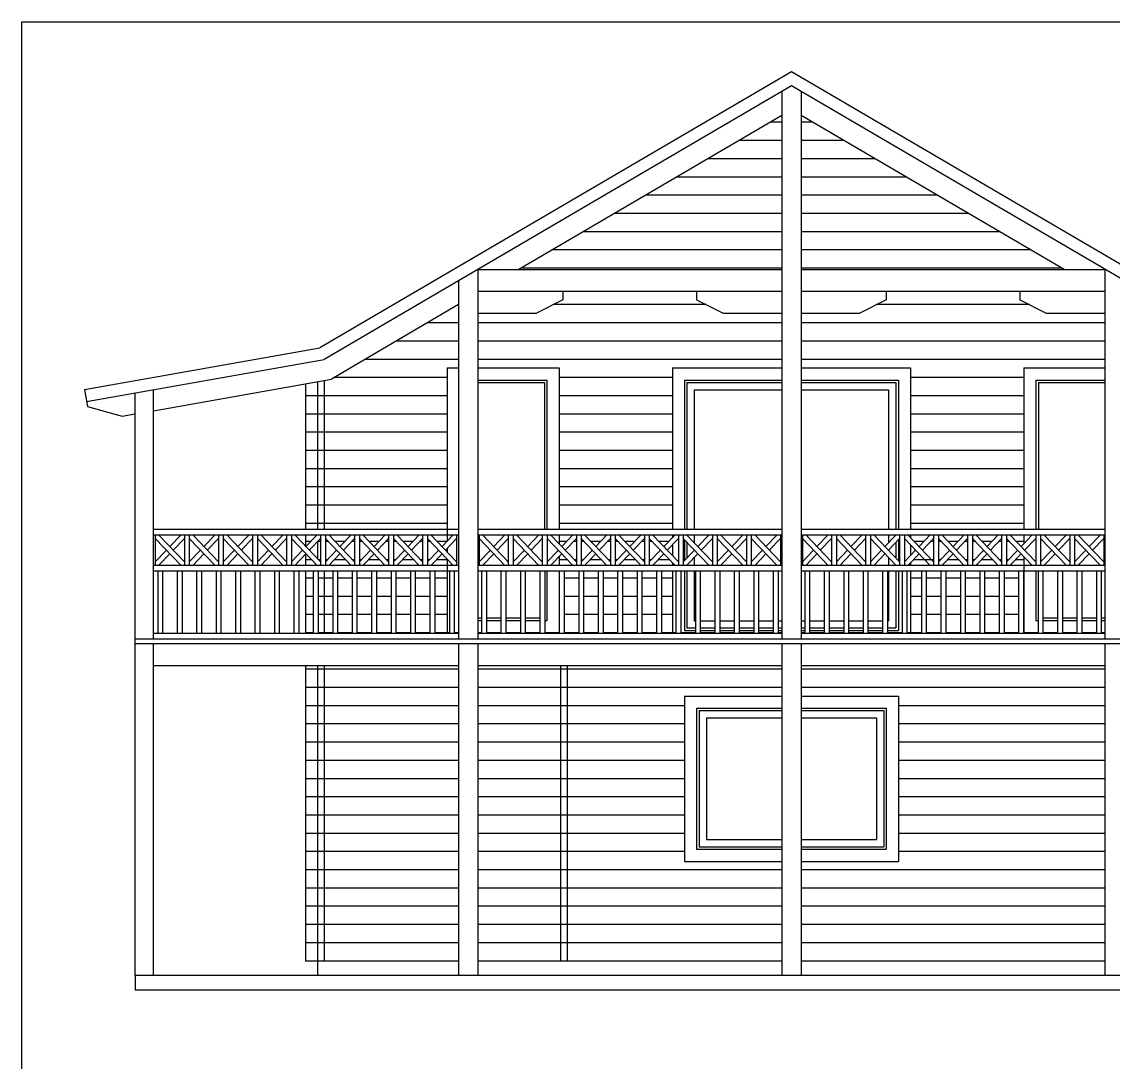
# Model space of a CAD drawing. Header units: inches. Extents: x 86794 to 87086, y 41803 to 41823.
# Drawn here: x 86992.85 to 87001.83, y 41813.58 to 41822.14 of the extents above; entities that cross this region are included whole.
import ezdxf

# ---------------------------------------------------------------- set-up
doc = ezdxf.new("R2010")
doc.units = ezdxf.units.IN
doc.header["$MEASUREMENT"] = 0

msp = doc.modelspace()

# ---------------------------------------------------------------- linework, layer by layer
for p, q in [((86992.845, 41822.1404), (87017.896, 41822.1404)), ((86992.845, 41805.0222), (86992.845, 41822.1404))]:
    msp.add_line(p, q)
at = {"ltscale": 0.006}
for p, q in [((86999.1782, 41821.7295), (86995.2981, 41819.459)), ((87003.0583, 41819.459), (86999.1782, 41821.7295)), ((86999.1782, 41821.6136), (86995.3332, 41819.3636)), ((87003.0232, 41819.3636), (86999.1782, 41821.6136)), ((86999.0982, 41821.5668), (86999.0982, 41817.0636)), ((86999.2582, 41821.5668), (86999.2582, 41817.0636)), ((86999.0982, 41821.3699), (86996.9348, 41820.1039)), ((86999.0982, 41821.3136), (86999.0021, 41821.3136)), ((87001.4216, 41820.1039), (86999.2582, 41821.3699)), ((86999.3542, 41821.3136), (86999.2582, 41821.3136)), ((86999.0982, 41821.1636), (86998.7458, 41821.1636)), ((86999.6106, 41821.1636), (86999.2582, 41821.1636)), ((86999.0982, 41821.0136), (86998.4894, 41821.0136)), ((86999.8669, 41821.0136), (86999.2582, 41821.0136)), ((86999.0982, 41820.8636), (86998.2331, 41820.8636)), ((87000.1232, 41820.8636), (86999.2582, 41820.8636)), ((86999.0982, 41820.7136), (86997.9768, 41820.7136)), ((87000.3796, 41820.7136), (86999.2582, 41820.7136)), ((86999.0982, 41820.5636), (86997.7204, 41820.5636)), ((87000.6359, 41820.5636), (86999.2582, 41820.5636)), ((86999.0982, 41820.4136), (86997.4641, 41820.4136)), ((87000.8922, 41820.4136), (86999.2582, 41820.4136)), ((86999.0982, 41820.2636), (86997.2078, 41820.2636)), ((87001.1486, 41820.2636), (86999.2582, 41820.2636)), ((86996.5982, 41820.1039), (86996.5982, 41817.0636)), ((86996.5982, 41820.1039), (86999.0982, 41820.1039)), ((86999.0982, 41820.1136), (86996.9514, 41820.1136)), ((87001.4049, 41820.1136), (86999.2582, 41820.1136)), ((86999.2582, 41820.1039), (87001.7582, 41820.1039)), ((87001.7582, 41820.1039), (87001.7582, 41817.0636)), ((86996.4382, 41820.0103), (86996.4382, 41817.0636)), ((86996.5982, 41819.9239), (86999.0982, 41819.9239)), ((86997.2982, 41819.9239), (86997.2982, 41819.8539)), ((86998.3982, 41819.9239), (86998.3982, 41819.8539)), ((86999.2582, 41819.9239), (87001.7582, 41819.9239)), ((86999.9582, 41819.9239), (86999.9582, 41819.8539)), ((87001.0582, 41819.9239), (87001.0582, 41819.8539)), ((86996.4388, 41819.8136), (86995.3928, 41819.2016)), ((86997.2982, 41819.8539), (86997.081, 41819.7439)), ((86998.4776, 41819.8136), (86997.2187, 41819.8136)), ((86998.3982, 41819.8539), (86998.6154, 41819.7439)), ((86999.9582, 41819.8539), (86999.741, 41819.7439)), ((87001.1376, 41819.8136), (86999.8787, 41819.8136)), ((87001.0582, 41819.8539), (87001.2754, 41819.7439)), ((86996.5982, 41819.7439), (86997.081, 41819.7439)), ((86998.6154, 41819.7439), (86999.0982, 41819.7439)), ((86999.2582, 41819.7439), (86999.741, 41819.7439)), ((87001.2754, 41819.7439), (87001.7582, 41819.7439)), ((86996.4382, 41819.6636), (86996.1824, 41819.6636)), ((86999.0982, 41819.6636), (86996.5982, 41819.6636)), ((87001.7582, 41819.6636), (86999.2582, 41819.6636)), ((86996.4382, 41819.5136), (86995.9261, 41819.5136)), ((86999.0982, 41819.5136), (86996.5982, 41819.5136)), ((87001.7582, 41819.5136), (86999.2582, 41819.5136)), ((86993.3607, 41819.1142), (86995.2981, 41819.459)), ((86993.3782, 41819.0158), (86995.3332, 41819.3636)), ((86996.4382, 41819.3636), (86995.6698, 41819.3636)), ((86999.0982, 41819.3636), (86996.5982, 41819.3636)), ((87001.7582, 41819.3636), (86999.2582, 41819.3636)), ((86996.3457, 41819.2936), (86996.3457, 41817.8668)), ((86996.3457, 41819.2936), (86996.4382, 41819.2936)), ((86996.5982, 41819.2936), (86997.2657, 41819.2936)), ((86997.2657, 41819.2936), (86997.2657, 41817.9636)), ((86998.1982, 41819.2936), (86998.1982, 41817.9636)), ((86998.1982, 41819.2936), (86999.0982, 41819.2936)), ((86999.2582, 41819.2936), (87000.1582, 41819.2936)), ((87000.1582, 41819.2936), (87000.1582, 41817.9636)), ((87001.0907, 41819.2936), (87001.0907, 41817.9636)), ((87001.0907, 41819.2936), (87001.7582, 41819.2936)), ((86993.9282, 41818.941), (86995.3928, 41819.2016)), ((86995.1782, 41819.1634), (86995.1782, 41817.9636)), ((86995.2782, 41819.1812), (86995.2782, 41817.9636)), ((86995.3332, 41819.191), (86995.3332, 41817.9636)), ((86996.3457, 41819.2136), (86995.4134, 41819.2136)), ((86996.5982, 41819.1936), (86997.1657, 41819.1936)), ((86996.5982, 41819.1736), (86997.1457, 41819.1736)), ((86997.1457, 41819.1736), (86997.1457, 41817.9636)), ((86997.1657, 41819.1936), (86997.1657, 41817.9636)), ((86998.1982, 41819.2136), (86997.2657, 41819.2136)), ((86998.2982, 41819.1936), (86998.2982, 41817.9636)), ((86998.2982, 41819.1936), (86999.0982, 41819.1936)), ((86998.3182, 41819.1736), (86998.3182, 41817.9636)), ((86998.3182, 41819.1736), (86999.0982, 41819.1736)), ((86999.2582, 41819.1936), (87000.0582, 41819.1936)), ((86999.2582, 41819.1736), (87000.0382, 41819.1736)), ((87000.0382, 41819.1736), (87000.0382, 41817.9636)), ((87000.0582, 41819.1936), (87000.0582, 41817.9636)), ((87001.0907, 41819.2136), (87000.1582, 41819.2136)), ((87001.1907, 41819.1936), (87001.1907, 41817.9636)), ((87001.1907, 41819.1936), (87001.7582, 41819.1936)), ((87001.2107, 41819.1736), (87001.2107, 41817.9636)), ((87001.2107, 41819.1736), (87001.7582, 41819.1736)), ((86993.3607, 41819.1142), (86993.3852, 41818.9764)), ((86993.7782, 41814.2936), (86993.7782, 41819.087)), ((86993.9282, 41817.0636), (86993.9282, 41819.1136)), ((86996.3457, 41819.0636), (86995.1782, 41819.0636)), ((86998.1982, 41819.0636), (86997.2657, 41819.0636)), ((86998.3782, 41819.1136), (86998.3782, 41817.9636)), ((86998.3782, 41819.1136), (86999.0982, 41819.1136)), ((86999.2582, 41819.1136), (86999.9782, 41819.1136)), ((86999.9782, 41819.1136), (86999.9782, 41817.9636)), ((87001.0907, 41819.0636), (87000.1582, 41819.0636)), ((86993.3852, 41818.9764), (86993.6708, 41818.8952)), ((86993.6708, 41818.8952), (86993.7782, 41818.9143)), ((86996.3457, 41818.9136), (86995.1782, 41818.9136)), ((86998.1982, 41818.9136), (86997.2657, 41818.9136)), ((87001.0907, 41818.9136), (87000.1582, 41818.9136)), ((86996.3457, 41818.7636), (86995.1782, 41818.7636)), ((86998.1982, 41818.7636), (86997.2657, 41818.7636)), ((87001.0907, 41818.7636), (87000.1582, 41818.7636)), ((86996.3457, 41818.6136), (86995.1782, 41818.6136)), ((86998.1982, 41818.6136), (86997.2657, 41818.6136)), ((87001.0907, 41818.6136), (87000.1582, 41818.6136)), ((86996.3457, 41818.4636), (86995.1782, 41818.4636)), ((86998.1982, 41818.4636), (86997.2657, 41818.4636)), ((87001.0907, 41818.4636), (87000.1582, 41818.4636)), ((86996.3457, 41818.3136), (86995.1782, 41818.3136)), ((86998.1982, 41818.3136), (86997.2657, 41818.3136)), ((87001.0907, 41818.3136), (87000.1582, 41818.3136)), ((86996.3457, 41818.1636), (86995.1782, 41818.1636)), ((86998.1982, 41818.1636), (86997.2657, 41818.1636)), ((87001.0907, 41818.1636), (87000.1582, 41818.1636)), ((86996.3457, 41818.0136), (86995.1782, 41818.0136)), ((86998.1982, 41818.0136), (86997.2657, 41818.0136)), ((87001.0907, 41818.0136), (87000.1582, 41818.0136)), ((86996.4382, 41817.9636), (86993.9282, 41817.9636)), ((86993.9282, 41817.9186), (86996.4382, 41817.9186)), ((86993.9432, 41817.9186), (86993.9432, 41817.6686)), ((86993.9432, 41817.8898), (86994.1555, 41817.6686)), ((86993.9709, 41817.9186), (86994.1832, 41817.6975)), ((86994.1555, 41817.9186), (86994.0632, 41817.8225)), ((86994.1832, 41817.8898), (86994.0909, 41817.7936)), ((86994.1832, 41817.9186), (86994.1832, 41817.6686)), ((86994.2232, 41817.9186), (86994.2232, 41817.6686)), ((86994.2232, 41817.8898), (86994.4355, 41817.6686)), ((86994.2509, 41817.9186), (86994.4632, 41817.6975)), ((86994.4355, 41817.9186), (86994.3432, 41817.8225)), ((86994.4632, 41817.8898), (86994.3709, 41817.7936)), ((86994.4632, 41817.9186), (86994.4632, 41817.6686)), ((86994.5032, 41817.9186), (86994.5032, 41817.6686)), ((86994.5032, 41817.8898), (86994.7155, 41817.6686)), ((86994.5309, 41817.9186), (86994.7432, 41817.6975)), ((86994.7155, 41817.9186), (86994.6232, 41817.8225)), ((86994.7432, 41817.8898), (86994.6509, 41817.7936)), ((86994.7432, 41817.9186), (86994.7432, 41817.6686)), ((86994.7832, 41817.9186), (86994.7832, 41817.6686)), ((86994.7832, 41817.8898), (86994.9955, 41817.6686)), ((86994.8109, 41817.9186), (86995.0232, 41817.6975)), ((86994.9955, 41817.9186), (86994.9032, 41817.8225)), ((86995.0232, 41817.8898), (86994.9309, 41817.7936)), ((86995.0232, 41817.9186), (86995.0232, 41817.6686)), ((86995.0632, 41817.9186), (86995.0632, 41817.6686)), ((86995.0632, 41817.8898), (86995.2755, 41817.6686)), ((86995.0909, 41817.9186), (86995.3032, 41817.6975)), ((86995.1782, 41817.9186), (86995.1782, 41817.8277)), ((86995.2755, 41817.9186), (86995.1832, 41817.8225)), ((86995.3032, 41817.8898), (86995.2109, 41817.7936)), ((86995.3032, 41817.9186), (86995.3032, 41817.6686)), ((86995.3432, 41817.9186), (86995.3432, 41817.6686)), ((86995.3432, 41817.8898), (86995.5555, 41817.6686)), ((86995.3709, 41817.9186), (86995.5832, 41817.6975)), ((86995.5555, 41817.9186), (86995.4632, 41817.8225)), ((86995.5832, 41817.8898), (86995.4909, 41817.7936)), ((86995.5832, 41817.9186), (86995.5832, 41817.6686)), ((86995.6232, 41817.9186), (86995.6232, 41817.6686)), ((86995.6232, 41817.8898), (86995.8355, 41817.6686)), ((86995.6509, 41817.9186), (86995.8632, 41817.6975)), ((86995.8355, 41817.9186), (86995.7432, 41817.8225)), ((86995.8632, 41817.8898), (86995.7709, 41817.7936)), ((86995.8632, 41817.9186), (86995.8632, 41817.6686)), ((86995.9032, 41817.9186), (86995.9032, 41817.6686)), ((86995.9032, 41817.8898), (86996.1155, 41817.6686)), ((86995.9309, 41817.9186), (86996.1432, 41817.6975)), ((86996.1155, 41817.9186), (86996.0232, 41817.8225)), ((86996.1432, 41817.8898), (86996.0509, 41817.7936)), ((86996.1432, 41817.9186), (86996.1432, 41817.6686)), ((86996.1832, 41817.9186), (86996.1832, 41817.6686)), ((86996.1832, 41817.8898), (86996.3955, 41817.6686)), ((86996.2109, 41817.9186), (86996.4232, 41817.6975)), ((86996.3955, 41817.9186), (86996.3032, 41817.8225)), ((86996.4232, 41817.8898), (86996.3309, 41817.7936)), ((86996.4232, 41817.9186), (86996.4232, 41817.6686)), ((86999.0982, 41817.9636), (86996.5982, 41817.9636)), ((86996.5982, 41817.9186), (86999.0982, 41817.9186)), ((86996.6082, 41817.9186), (86996.6082, 41817.6686)), ((86996.6082, 41817.8898), (86996.8205, 41817.6686)), ((86996.6359, 41817.9186), (86996.8482, 41817.6975)), ((86996.8205, 41817.9186), (86996.7282, 41817.8225)), ((86996.8482, 41817.8898), (86996.7559, 41817.7936)), ((86996.8482, 41817.9186), (86996.8482, 41817.6686)), ((86996.8882, 41817.9186), (86996.8882, 41817.6686)), ((86996.8882, 41817.8898), (86997.1005, 41817.6686)), ((86996.9159, 41817.9186), (86997.1282, 41817.6975)), ((86997.1005, 41817.9186), (86997.0082, 41817.8225)), ((86997.1282, 41817.8898), (86997.0359, 41817.7936)), ((86997.1282, 41817.9186), (86997.1282, 41817.6686)), ((86997.1682, 41817.9186), (86997.1682, 41817.6686)), ((86997.1682, 41817.8898), (86997.3805, 41817.6686)), ((86997.1959, 41817.9186), (86997.4082, 41817.6975)), ((86997.2657, 41817.9186), (86997.2657, 41817.846)), ((86997.3805, 41817.9186), (86997.2882, 41817.8225)), ((86997.4082, 41817.8898), (86997.3159, 41817.7936)), ((86997.4082, 41817.9186), (86997.4082, 41817.6686)), ((86997.4482, 41817.9186), (86997.4482, 41817.6686)), ((86997.4482, 41817.8898), (86997.6605, 41817.6686)), ((86997.4759, 41817.9186), (86997.6882, 41817.6975)), ((86997.6605, 41817.9186), (86997.5682, 41817.8225)), ((86997.6882, 41817.8898), (86997.5959, 41817.7936)), ((86997.6882, 41817.9186), (86997.6882, 41817.6686)), ((86997.7282, 41817.9186), (86997.7282, 41817.6686)), ((86997.7282, 41817.8898), (86997.9405, 41817.6686)), ((86997.7559, 41817.9186), (86997.9682, 41817.6975)), ((86997.9405, 41817.9186), (86997.8482, 41817.8225)), ((86997.9682, 41817.8898), (86997.8759, 41817.7936)), ((86997.9682, 41817.9186), (86997.9682, 41817.6686)), ((86998.0082, 41817.9186), (86998.0082, 41817.6686)), ((86998.0082, 41817.8898), (86998.2205, 41817.6686)), ((86998.0359, 41817.9186), (86998.2482, 41817.6975)), ((86998.2205, 41817.9186), (86998.1282, 41817.8225)), ((86998.2482, 41817.8898), (86998.1559, 41817.7936)), ((86998.1982, 41817.9186), (86998.1982, 41817.8954)), ((86998.2482, 41817.9186), (86998.2482, 41817.6686)), ((86998.2882, 41817.9186), (86998.2882, 41817.6686)), ((86998.2882, 41817.8898), (86998.5005, 41817.6686)), ((86998.3159, 41817.9186), (86998.5282, 41817.6975)), ((86998.3182, 41817.9186), (86998.3182, 41817.9163)), ((86998.3782, 41817.9186), (86998.3782, 41817.8538)), ((86998.5005, 41817.9186), (86998.4082, 41817.8225)), ((86998.5282, 41817.8898), (86998.4359, 41817.7936)), ((86998.5282, 41817.9186), (86998.5282, 41817.6686)), ((86998.5682, 41817.9186), (86998.5682, 41817.6686)), ((86998.5682, 41817.8898), (86998.7805, 41817.6686)), ((86998.5959, 41817.9186), (86998.8082, 41817.6975)), ((86998.7805, 41817.9186), (86998.6882, 41817.8225)), ((86998.8082, 41817.8898), (86998.7159, 41817.7936)), ((86998.8082, 41817.9186), (86998.8082, 41817.6686)), ((86998.8482, 41817.9186), (86998.8482, 41817.6686)), ((86998.8482, 41817.8898), (86999.0605, 41817.6686)), ((86998.8759, 41817.9186), (86999.0882, 41817.6975)), ((86999.0605, 41817.9186), (86998.9682, 41817.8225)), ((86999.0882, 41817.8898), (86998.9959, 41817.7936)), ((86999.0882, 41817.9186), (86999.0882, 41817.6686)), ((87001.7582, 41817.9636), (86999.2582, 41817.9636)), ((86999.2582, 41817.9186), (87001.7582, 41817.9186)), ((86999.2682, 41817.9186), (86999.2682, 41817.6686)), ((86999.2682, 41817.8898), (86999.4805, 41817.6686)), ((86999.2959, 41817.9186), (86999.5082, 41817.6975)), ((86999.4805, 41817.9186), (86999.3882, 41817.8225)), ((86999.5082, 41817.8898), (86999.4159, 41817.7936)), ((86999.5082, 41817.9186), (86999.5082, 41817.6686)), ((86999.5482, 41817.9186), (86999.5482, 41817.6686)), ((86999.5482, 41817.8898), (86999.7605, 41817.6686)), ((86999.5759, 41817.9186), (86999.7882, 41817.6975)), ((86999.7605, 41817.9186), (86999.6682, 41817.8225)), ((86999.7882, 41817.8898), (86999.6959, 41817.7936)), ((86999.7882, 41817.9186), (86999.7882, 41817.6686)), ((86999.8282, 41817.9186), (86999.8282, 41817.6686)), ((86999.8282, 41817.8898), (87000.0405, 41817.6686)), ((86999.8559, 41817.9186), (87000.0682, 41817.6975)), ((87000.0405, 41817.9186), (86999.9482, 41817.8225)), ((87000.0682, 41817.8898), (86999.9759, 41817.7936)), ((86999.9782, 41817.9186), (86999.9782, 41817.8538)), ((87000.0382, 41817.9186), (87000.0382, 41817.9163)), ((87000.0682, 41817.9186), (87000.0682, 41817.6686)), ((87000.1082, 41817.9186), (87000.1082, 41817.6686)), ((87000.1082, 41817.8898), (87000.3205, 41817.6686)), ((87000.1359, 41817.9186), (87000.3482, 41817.6975)), ((87000.1582, 41817.9186), (87000.1582, 41817.8954)), ((87000.3205, 41817.9186), (87000.2282, 41817.8225)), ((87000.3482, 41817.8898), (87000.2559, 41817.7936)), ((87000.3482, 41817.9186), (87000.3482, 41817.6686)), ((87000.3882, 41817.9186), (87000.3882, 41817.6686)), ((87000.3882, 41817.8898), (87000.6005, 41817.6686)), ((87000.4159, 41817.9186), (87000.6282, 41817.6975)), ((87000.6005, 41817.9186), (87000.5082, 41817.8225)), ((87000.6282, 41817.8898), (87000.5359, 41817.7936)), ((87000.6282, 41817.9186), (87000.6282, 41817.6686)), ((87000.6682, 41817.9186), (87000.6682, 41817.6686)), ((87000.6682, 41817.8898), (87000.8805, 41817.6686)), ((87000.6959, 41817.9186), (87000.9082, 41817.6975)), ((87000.8805, 41817.9186), (87000.7882, 41817.8225)), ((87000.9082, 41817.8898), (87000.8159, 41817.7936)), ((87000.9082, 41817.9186), (87000.9082, 41817.6686)), ((87000.9482, 41817.9186), (87000.9482, 41817.6686)), ((87000.9482, 41817.8898), (87001.1605, 41817.6686)), ((87000.9759, 41817.9186), (87001.1882, 41817.6975)), ((87001.1605, 41817.9186), (87001.0682, 41817.8225)), ((87001.0907, 41817.9186), (87001.0907, 41817.846)), ((87001.1882, 41817.8898), (87001.0959, 41817.7936)), ((87001.1882, 41817.9186), (87001.1882, 41817.6686)), ((87001.2282, 41817.9186), (87001.2282, 41817.6686)), ((87001.2282, 41817.8898), (87001.4405, 41817.6686)), ((87001.2559, 41817.9186), (87001.4682, 41817.6975)), ((87001.4405, 41817.9186), (87001.3482, 41817.8225)), ((87001.4682, 41817.8898), (87001.3759, 41817.7936)), ((87001.4682, 41817.9186), (87001.4682, 41817.6686)), ((87001.5082, 41817.9186), (87001.5082, 41817.6686)), ((87001.5082, 41817.8898), (87001.7205, 41817.6686)), ((87001.5359, 41817.9186), (87001.7482, 41817.6975)), ((87001.7205, 41817.9186), (87001.6282, 41817.8225)), ((87001.7482, 41817.8898), (87001.6559, 41817.7936)), ((87001.7482, 41817.9186), (87001.7482, 41817.6686)), ((86995.2227, 41817.8636), (86995.1782, 41817.8636)), ((86995.3032, 41817.8636), (86995.2781, 41817.8636)), ((86995.2782, 41817.8637), (86995.2782, 41817.7236)), ((86995.3683, 41817.8636), (86995.3432, 41817.8636)), ((86995.5027, 41817.8636), (86995.4237, 41817.8636)), ((86995.5832, 41817.8636), (86995.5581, 41817.8636)), ((86995.6483, 41817.8636), (86995.6232, 41817.8636)), ((86995.7827, 41817.8636), (86995.7037, 41817.8636)), ((86995.8632, 41817.8636), (86995.8381, 41817.8636)), ((86995.9283, 41817.8636), (86995.9032, 41817.8636)), ((86996.0627, 41817.8636), (86995.9837, 41817.8636)), ((86996.1432, 41817.8636), (86996.1181, 41817.8636)), ((86996.2083, 41817.8636), (86996.1832, 41817.8636)), ((86996.3427, 41817.8636), (86996.2637, 41817.8636)), ((86996.3457, 41817.809), (86996.3457, 41817.7783)), ((86997.3277, 41817.8636), (86997.2657, 41817.8636)), ((86997.4082, 41817.8636), (86997.3831, 41817.8636)), ((86997.4733, 41817.8636), (86997.4482, 41817.8636)), ((86997.6077, 41817.8636), (86997.5287, 41817.8636)), ((86997.6882, 41817.8636), (86997.6631, 41817.8636)), ((86997.7533, 41817.8636), (86997.7282, 41817.8636)), ((86997.8877, 41817.8636), (86997.8087, 41817.8636)), ((86997.9682, 41817.8636), (86997.9431, 41817.8636)), ((86998.0333, 41817.8636), (86998.0082, 41817.8636)), ((86998.1677, 41817.8636), (86998.0887, 41817.8636)), ((86998.1982, 41817.8377), (86998.1982, 41817.7496)), ((86998.2982, 41817.8793), (86998.2982, 41817.7079)), ((86998.3182, 41817.8585), (86998.3182, 41817.7288)), ((87000.0382, 41817.8585), (87000.0382, 41817.7288)), ((87000.0582, 41817.8793), (87000.0582, 41817.7079)), ((87000.1582, 41817.8377), (87000.1582, 41817.7496)), ((87000.2677, 41817.8636), (87000.1887, 41817.8636)), ((87000.3482, 41817.8636), (87000.3231, 41817.8636)), ((87000.4133, 41817.8636), (87000.3882, 41817.8636)), ((87000.5477, 41817.8636), (87000.4687, 41817.8636)), ((87000.6282, 41817.8636), (87000.6031, 41817.8636)), ((87000.6933, 41817.8636), (87000.6682, 41817.8636)), ((87000.8277, 41817.8636), (87000.7487, 41817.8636)), ((87000.9082, 41817.8636), (87000.8831, 41817.8636)), ((87000.9733, 41817.8636), (87000.9482, 41817.8636)), ((87001.0907, 41817.8636), (87001.0287, 41817.8636)), ((86994.0355, 41817.7936), (86993.9432, 41817.6975)), ((86994.0632, 41817.7648), (86993.9709, 41817.6686)), ((86994.3155, 41817.7936), (86994.2232, 41817.6975)), ((86994.3432, 41817.7648), (86994.2509, 41817.6686)), ((86994.5955, 41817.7936), (86994.5032, 41817.6975)), ((86994.6232, 41817.7648), (86994.5309, 41817.6686)), ((86994.8755, 41817.7936), (86994.7832, 41817.6975)), ((86994.9032, 41817.7648), (86994.8109, 41817.6686)), ((86995.1555, 41817.7936), (86995.0632, 41817.6975)), ((86995.1832, 41817.7648), (86995.0909, 41817.6686)), ((86995.1782, 41817.7596), (86995.1782, 41817.6686)), ((86995.2323, 41817.7136), (86995.1782, 41817.7136)), ((86995.3032, 41817.7136), (86995.2877, 41817.7136)), ((86995.4355, 41817.7936), (86995.3432, 41817.6975)), ((86995.3587, 41817.7136), (86995.3432, 41817.7136)), ((86995.4632, 41817.7648), (86995.3709, 41817.6686)), ((86995.5123, 41817.7136), (86995.4141, 41817.7136)), ((86995.5832, 41817.7136), (86995.5677, 41817.7136)), ((86995.7155, 41817.7936), (86995.6232, 41817.6975)), ((86995.6387, 41817.7136), (86995.6232, 41817.7136)), ((86995.7432, 41817.7648), (86995.6509, 41817.6686)), ((86995.7923, 41817.7136), (86995.6941, 41817.7136)), ((86995.8632, 41817.7136), (86995.8477, 41817.7136)), ((86995.9955, 41817.7936), (86995.9032, 41817.6975)), ((86995.9187, 41817.7136), (86995.9032, 41817.7136)), ((86996.0232, 41817.7648), (86995.9309, 41817.6686)), ((86996.0723, 41817.7136), (86995.9741, 41817.7136)), ((86996.1432, 41817.7136), (86996.1277, 41817.7136)), ((86996.2755, 41817.7936), (86996.1832, 41817.6975)), ((86996.1987, 41817.7136), (86996.1832, 41817.7136)), ((86996.3032, 41817.7648), (86996.2109, 41817.6686)), ((86996.3457, 41817.7136), (86996.2541, 41817.7136)), ((86996.3457, 41817.7205), (86996.3457, 41817.1136)), ((86996.7005, 41817.7936), (86996.6082, 41817.6975)), ((86996.7282, 41817.7648), (86996.6359, 41817.6686)), ((86996.9805, 41817.7936), (86996.8882, 41817.6975)), ((86997.0082, 41817.7648), (86996.9159, 41817.6686)), ((86997.2605, 41817.7936), (86997.1682, 41817.6975)), ((86997.2882, 41817.7648), (86997.1959, 41817.6686)), ((86997.2657, 41817.7413), (86997.2657, 41817.6686)), ((86997.3373, 41817.7136), (86997.2657, 41817.7136)), ((86997.4082, 41817.7136), (86997.3927, 41817.7136)), ((86997.5405, 41817.7936), (86997.4482, 41817.6975)), ((86997.4637, 41817.7136), (86997.4482, 41817.7136)), ((86997.5682, 41817.7648), (86997.4759, 41817.6686)), ((86997.6173, 41817.7136), (86997.5191, 41817.7136)), ((86997.6882, 41817.7136), (86997.6727, 41817.7136)), ((86997.8205, 41817.7936), (86997.7282, 41817.6975)), ((86997.7437, 41817.7136), (86997.7282, 41817.7136)), ((86997.8482, 41817.7648), (86997.7559, 41817.6686)), ((86997.8973, 41817.7136), (86997.7991, 41817.7136)), ((86997.9682, 41817.7136), (86997.9527, 41817.7136)), ((86998.1005, 41817.7936), (86998.0082, 41817.6975)), ((86998.0237, 41817.7136), (86998.0082, 41817.7136)), ((86998.1282, 41817.7648), (86998.0359, 41817.6686)), ((86998.1773, 41817.7136), (86998.0791, 41817.7136)), ((86998.3805, 41817.7936), (86998.2882, 41817.6975)), ((86998.4082, 41817.7648), (86998.3159, 41817.6686)), ((86998.3782, 41817.796), (86998.3782, 41817.7913)), ((86998.3782, 41817.7335), (86998.3782, 41817.6686)), ((86998.6605, 41817.7936), (86998.5682, 41817.6975)), ((86998.6882, 41817.7648), (86998.5959, 41817.6686)), ((86998.9405, 41817.7936), (86998.8482, 41817.6975)), ((86998.9682, 41817.7648), (86998.8759, 41817.6686)), ((86999.3605, 41817.7936), (86999.2682, 41817.6975)), ((86999.3882, 41817.7648), (86999.2959, 41817.6686)), ((86999.6405, 41817.7936), (86999.5482, 41817.6975)), ((86999.6682, 41817.7648), (86999.5759, 41817.6686)), ((86999.9205, 41817.7936), (86999.8282, 41817.6975)), ((86999.9482, 41817.7648), (86999.8559, 41817.6686)), ((86999.9782, 41817.796), (86999.9782, 41817.7913)), ((86999.9782, 41817.7335), (86999.9782, 41817.6686)), ((87000.2005, 41817.7936), (87000.1082, 41817.6975)), ((87000.2282, 41817.7648), (87000.1359, 41817.6686)), ((87000.3482, 41817.7136), (87000.1791, 41817.7136)), ((87000.4805, 41817.7936), (87000.3882, 41817.6975)), ((87000.4037, 41817.7136), (87000.3882, 41817.7136)), ((87000.5082, 41817.7648), (87000.4159, 41817.6686)), ((87000.5573, 41817.7136), (87000.4591, 41817.7136)), ((87000.6282, 41817.7136), (87000.6127, 41817.7136)), ((87000.7605, 41817.7936), (87000.6682, 41817.6975)), ((87000.6837, 41817.7136), (87000.6682, 41817.7136)), ((87000.7882, 41817.7648), (87000.6959, 41817.6686)), ((87000.8373, 41817.7136), (87000.7391, 41817.7136)), ((87000.9082, 41817.7136), (87000.8927, 41817.7136)), ((87001.0405, 41817.7936), (87000.9482, 41817.6975)), ((87000.9637, 41817.7136), (87000.9482, 41817.7136)), ((87001.0682, 41817.7648), (87000.9759, 41817.6686)), ((87001.0907, 41817.7136), (87001.0191, 41817.7136)), ((87001.0907, 41817.7413), (87001.0907, 41817.1136)), ((87001.3205, 41817.7936), (87001.2282, 41817.6975)), ((87001.3482, 41817.7648), (87001.2559, 41817.6686)), ((87001.6005, 41817.7936), (87001.5082, 41817.6975)), ((87001.6282, 41817.7648), (87001.5359, 41817.6686)), ((86996.4382, 41817.6686), (86993.9282, 41817.6686)), ((86993.9282, 41817.6236), (86996.4382, 41817.6236)), ((86993.9632, 41817.6236), (86993.9632, 41817.1086)), ((86994.0032, 41817.6236), (86994.0032, 41817.1086)), ((86994.1232, 41817.6236), (86994.1232, 41817.1086)), ((86994.1632, 41817.6236), (86994.1632, 41817.1086)), ((86994.2832, 41817.6236), (86994.2832, 41817.1086)), ((86994.3232, 41817.6236), (86994.3232, 41817.1086)), ((86994.4432, 41817.6236), (86994.4432, 41817.1086)), ((86994.4832, 41817.6236), (86994.4832, 41817.1086)), ((86994.6032, 41817.6236), (86994.6032, 41817.1086)), ((86994.6432, 41817.6236), (86994.6432, 41817.1086)), ((86994.7632, 41817.6236), (86994.7632, 41817.1086)), ((86994.8032, 41817.6236), (86994.8032, 41817.1086)), ((86994.9232, 41817.6236), (86994.9232, 41817.1086)), ((86994.9632, 41817.6236), (86994.9632, 41817.1086)), ((86995.0832, 41817.6236), (86995.0832, 41817.1086)), ((86995.1232, 41817.6236), (86995.1232, 41817.1086)), ((86995.1782, 41817.6236), (86995.1782, 41817.1086)), ((86995.2432, 41817.6236), (86995.2432, 41817.1086)), ((86995.2832, 41817.6236), (86995.2832, 41817.1086)), ((86995.3332, 41817.6236), (86995.3332, 41817.1086)), ((86995.4032, 41817.6236), (86995.4032, 41817.1086)), ((86995.4432, 41817.6236), (86995.4432, 41817.1086)), ((86995.5632, 41817.6236), (86995.5632, 41817.1086)), ((86995.6032, 41817.6236), (86995.6032, 41817.1086)), ((86995.7232, 41817.6236), (86995.7232, 41817.1086)), ((86995.7632, 41817.6236), (86995.7632, 41817.1086)), ((86995.8832, 41817.6236), (86995.8832, 41817.1086)), ((86995.9232, 41817.6236), (86995.9232, 41817.1086)), ((86996.0432, 41817.6236), (86996.0432, 41817.1086)), ((86996.0832, 41817.6236), (86996.0832, 41817.1086)), ((86996.2032, 41817.6236), (86996.2032, 41817.1086)), ((86996.2432, 41817.6236), (86996.2432, 41817.1086)), ((86996.3632, 41817.6236), (86996.3632, 41817.1086)), ((86996.4032, 41817.6236), (86996.4032, 41817.1086)), ((86999.0982, 41817.6686), (86996.5982, 41817.6686)), ((86996.5982, 41817.6236), (86999.0982, 41817.6236)), ((86996.6282, 41817.6236), (86996.6282, 41817.1086)), ((86996.6682, 41817.6236), (86996.6682, 41817.1086)), ((86996.7882, 41817.6236), (86996.7882, 41817.1086)), ((86996.8282, 41817.6236), (86996.8282, 41817.1086)), ((86996.9482, 41817.6236), (86996.9482, 41817.1086)), ((86996.9882, 41817.6236), (86996.9882, 41817.1086)), ((86997.1082, 41817.6236), (86997.1082, 41817.1086)), ((86997.1482, 41817.6236), (86997.1482, 41817.1086)), ((86997.1657, 41817.6236), (86997.1657, 41817.2136)), ((86997.2657, 41817.6236), (86997.2657, 41817.1136)), ((86997.2682, 41817.6236), (86997.2682, 41817.1086)), ((86997.3082, 41817.6236), (86997.3082, 41817.1086)), ((86997.4282, 41817.6236), (86997.4282, 41817.1086)), ((86997.4682, 41817.6236), (86997.4682, 41817.1086)), ((86997.5882, 41817.6236), (86997.5882, 41817.1086)), ((86997.6282, 41817.6236), (86997.6282, 41817.1086)), ((86997.7482, 41817.6236), (86997.7482, 41817.1086)), ((86997.7882, 41817.6236), (86997.7882, 41817.1086)), ((86997.9082, 41817.6236), (86997.9082, 41817.1086)), ((86997.9482, 41817.6236), (86997.9482, 41817.1086)), ((86998.0682, 41817.6236), (86998.0682, 41817.1086)), ((86998.1082, 41817.6236), (86998.1082, 41817.1086)), ((86998.1982, 41817.6918), (86998.1982, 41817.6686)), ((86998.1982, 41817.6236), (86998.1982, 41817.1136)), ((86998.2282, 41817.6236), (86998.2282, 41817.1086)), ((86998.2682, 41817.6236), (86998.2682, 41817.1086)), ((86998.2982, 41817.6236), (86998.2982, 41817.1336)), ((86998.3182, 41817.671), (86998.3182, 41817.6686)), ((86998.3182, 41817.6236), (86998.3182, 41817.1536)), ((86998.3782, 41817.6236), (86998.3782, 41817.2136)), ((86998.3882, 41817.6236), (86998.3882, 41817.1086)), ((86998.4282, 41817.6236), (86998.4282, 41817.1086)), ((86998.5482, 41817.6236), (86998.5482, 41817.1086)), ((86998.5882, 41817.6236), (86998.5882, 41817.1086)), ((86998.7082, 41817.6236), (86998.7082, 41817.1086)), ((86998.7482, 41817.6236), (86998.7482, 41817.1086)), ((86998.8682, 41817.6236), (86998.8682, 41817.1086)), ((86998.9082, 41817.6236), (86998.9082, 41817.1086)), ((86999.0282, 41817.6236), (86999.0282, 41817.1086)), ((86999.0682, 41817.6236), (86999.0682, 41817.1086)), ((87001.7582, 41817.6686), (86999.2582, 41817.6686)), ((86999.2582, 41817.6236), (87001.7582, 41817.6236)), ((86999.2882, 41817.6236), (86999.2882, 41817.1086)), ((86999.3282, 41817.6236), (86999.3282, 41817.1086)), ((86999.4482, 41817.6236), (86999.4482, 41817.1086)), ((86999.4882, 41817.6236), (86999.4882, 41817.1086)), ((86999.6082, 41817.6236), (86999.6082, 41817.1086)), ((86999.6482, 41817.6236), (86999.6482, 41817.1086)), ((86999.7682, 41817.6236), (86999.7682, 41817.1086)), ((86999.8082, 41817.6236), (86999.8082, 41817.1086)), ((86999.9282, 41817.6236), (86999.9282, 41817.1086)), ((86999.9682, 41817.6236), (86999.9682, 41817.1086)), ((86999.9782, 41817.6236), (86999.9782, 41817.2136)), ((87000.0382, 41817.671), (87000.0382, 41817.6686)), ((87000.0382, 41817.6236), (87000.0382, 41817.1536)), ((87000.0582, 41817.6236), (87000.0582, 41817.1336)), ((87000.0882, 41817.6236), (87000.0882, 41817.1086)), ((87000.1282, 41817.6236), (87000.1282, 41817.1086)), ((87000.1582, 41817.6918), (87000.1582, 41817.6686)), ((87000.1582, 41817.6236), (87000.1582, 41817.1136)), ((87000.2482, 41817.6236), (87000.2482, 41817.1086)), ((87000.2882, 41817.6236), (87000.2882, 41817.1086)), ((87000.4082, 41817.6236), (87000.4082, 41817.1086)), ((87000.4482, 41817.6236), (87000.4482, 41817.1086)), ((87000.5682, 41817.6236), (87000.5682, 41817.1086)), ((87000.6082, 41817.6236), (87000.6082, 41817.1086)), ((87000.7282, 41817.6236), (87000.7282, 41817.1086)), ((87000.7682, 41817.6236), (87000.7682, 41817.1086)), ((87000.8882, 41817.6236), (87000.8882, 41817.1086)), ((87000.9282, 41817.6236), (87000.9282, 41817.1086)), ((87001.0482, 41817.6236), (87001.0482, 41817.1086)), ((87001.0882, 41817.6236), (87001.0882, 41817.1086)), ((87001.1907, 41817.6236), (87001.1907, 41817.2136)), ((87001.2082, 41817.6236), (87001.2082, 41817.1086)), ((87001.2482, 41817.6236), (87001.2482, 41817.1086)), ((87001.3682, 41817.6236), (87001.3682, 41817.1086)), ((87001.4082, 41817.6236), (87001.4082, 41817.1086)), ((87001.5282, 41817.6236), (87001.5282, 41817.1086)), ((87001.5682, 41817.6236), (87001.5682, 41817.1086)), ((87001.6882, 41817.6236), (87001.6882, 41817.1086)), ((87001.7282, 41817.6236), (87001.7282, 41817.1086)), ((86995.2432, 41817.5636), (86995.1782, 41817.5636)), ((86995.4032, 41817.5636), (86995.2832, 41817.5636)), ((86995.5632, 41817.5636), (86995.4432, 41817.5636)), ((86995.7232, 41817.5636), (86995.6032, 41817.5636)), ((86995.8832, 41817.5636), (86995.7632, 41817.5636)), ((86996.0432, 41817.5636), (86995.9232, 41817.5636)), ((86996.2032, 41817.5636), (86996.0832, 41817.5636)), ((86996.3457, 41817.5636), (86996.2432, 41817.5636)), ((86997.2682, 41817.5636), (86997.2657, 41817.5636)), ((86997.4282, 41817.5636), (86997.3082, 41817.5636)), ((86997.5882, 41817.5636), (86997.4682, 41817.5636)), ((86997.7482, 41817.5636), (86997.6282, 41817.5636)), ((86997.9082, 41817.5636), (86997.7882, 41817.5636)), ((86998.0682, 41817.5636), (86997.9482, 41817.5636)), ((86998.1982, 41817.5636), (86998.1082, 41817.5636)), ((87000.2482, 41817.5636), (87000.1582, 41817.5636)), ((87000.4082, 41817.5636), (87000.2882, 41817.5636)), ((87000.5682, 41817.5636), (87000.4482, 41817.5636)), ((87000.7282, 41817.5636), (87000.6082, 41817.5636)), ((87000.8882, 41817.5636), (87000.7682, 41817.5636)), ((87001.0482, 41817.5636), (87000.9282, 41817.5636)), ((87001.0907, 41817.5636), (87001.0882, 41817.5636)), ((86995.2432, 41817.4136), (86995.1782, 41817.4136)), ((86995.4032, 41817.4136), (86995.2832, 41817.4136)), ((86995.5632, 41817.4136), (86995.4432, 41817.4136)), ((86995.7232, 41817.4136), (86995.6032, 41817.4136)), ((86995.8832, 41817.4136), (86995.7632, 41817.4136)), ((86996.0432, 41817.4136), (86995.9232, 41817.4136)), ((86996.2032, 41817.4136), (86996.0832, 41817.4136)), ((86996.3457, 41817.4136), (86996.2432, 41817.4136)), ((86997.2682, 41817.4136), (86997.2657, 41817.4136)), ((86997.4282, 41817.4136), (86997.3082, 41817.4136)), ((86997.5882, 41817.4136), (86997.4682, 41817.4136)), ((86997.7482, 41817.4136), (86997.6282, 41817.4136)), ((86997.9082, 41817.4136), (86997.7882, 41817.4136)), ((86998.0682, 41817.4136), (86997.9482, 41817.4136)), ((86998.1982, 41817.4136), (86998.1082, 41817.4136)), ((87000.2482, 41817.4136), (87000.1582, 41817.4136)), ((87000.4082, 41817.4136), (87000.2882, 41817.4136)), ((87000.5682, 41817.4136), (87000.4482, 41817.4136)), ((87000.7282, 41817.4136), (87000.6082, 41817.4136)), ((87000.8882, 41817.4136), (87000.7682, 41817.4136)), ((87001.0482, 41817.4136), (87000.9282, 41817.4136)), ((87001.0907, 41817.4136), (87001.0882, 41817.4136)), ((86995.2432, 41817.2636), (86995.1782, 41817.2636)), ((86995.4032, 41817.2636), (86995.2832, 41817.2636)), ((86995.5632, 41817.2636), (86995.4432, 41817.2636)), ((86995.7232, 41817.2636), (86995.6032, 41817.2636)), ((86995.8832, 41817.2636), (86995.7632, 41817.2636)), ((86996.0432, 41817.2636), (86995.9232, 41817.2636)), ((86996.2032, 41817.2636), (86996.0832, 41817.2636)), ((86996.3457, 41817.2636), (86996.2432, 41817.2636)), ((86997.2682, 41817.2636), (86997.2657, 41817.2636)), ((86997.4282, 41817.2636), (86997.3082, 41817.2636)), ((86997.5882, 41817.2636), (86997.4682, 41817.2636)), ((86997.7482, 41817.2636), (86997.6282, 41817.2636)), ((86997.9082, 41817.2636), (86997.7882, 41817.2636)), ((86998.0682, 41817.2636), (86997.9482, 41817.2636)), ((86998.1982, 41817.2636), (86998.1082, 41817.2636)), ((87000.2482, 41817.2636), (87000.1582, 41817.2636)), ((87000.4082, 41817.2636), (87000.2882, 41817.2636)), ((87000.5682, 41817.2636), (87000.4482, 41817.2636)), ((87000.7282, 41817.2636), (87000.6082, 41817.2636)), ((87000.8882, 41817.2636), (87000.7682, 41817.2636)), ((87001.0482, 41817.2636), (87000.9282, 41817.2636)), ((87001.0907, 41817.2636), (87001.0882, 41817.2636)), ((86996.6282, 41817.2336), (86996.5982, 41817.2336)), ((86996.6282, 41817.2136), (86996.5982, 41817.2136)), ((86996.7882, 41817.2336), (86996.6682, 41817.2336)), ((86996.7882, 41817.2136), (86996.6682, 41817.2136)), ((86996.9482, 41817.2336), (86996.8282, 41817.2336)), ((86996.9482, 41817.2136), (86996.8282, 41817.2136)), ((86997.1082, 41817.2336), (86996.9882, 41817.2336)), ((86997.1082, 41817.2136), (86996.9882, 41817.2136)), ((86997.1657, 41817.2136), (86997.1482, 41817.2136)), ((86998.3782, 41817.2136), (86998.3882, 41817.2136)), ((86998.4282, 41817.2136), (86998.5482, 41817.2136)), ((86998.5882, 41817.2136), (86998.7082, 41817.2136)), ((86998.7482, 41817.2136), (86998.8682, 41817.2136)), ((86998.9082, 41817.2136), (86999.0282, 41817.2136)), ((86999.0682, 41817.2136), (86999.0982, 41817.2136)), ((86999.2582, 41817.2136), (86999.2882, 41817.2136)), ((86999.3282, 41817.2136), (86999.4482, 41817.2136)), ((86999.4882, 41817.2136), (86999.6082, 41817.2136)), ((86999.6482, 41817.2136), (86999.7682, 41817.2136)), ((86999.8082, 41817.2136), (86999.9282, 41817.2136)), ((86999.9682, 41817.2136), (86999.9782, 41817.2136)), ((87001.2082, 41817.2136), (87001.1907, 41817.2136)), ((87001.3682, 41817.2336), (87001.2482, 41817.2336)), ((87001.3682, 41817.2136), (87001.2482, 41817.2136)), ((87001.5282, 41817.2336), (87001.4082, 41817.2336)), ((87001.5282, 41817.2136), (87001.4082, 41817.2136)), ((87001.6882, 41817.2336), (87001.5682, 41817.2336)), ((87001.6882, 41817.2136), (87001.5682, 41817.2136)), ((87001.7582, 41817.2336), (87001.7282, 41817.2336)), ((87001.7582, 41817.2136), (87001.7282, 41817.2136)), ((86996.4382, 41817.1086), (86993.9282, 41817.1086)), ((86995.2432, 41817.1136), (86995.1782, 41817.1136)), ((86995.4032, 41817.1136), (86995.2832, 41817.1136)), ((86995.5632, 41817.1136), (86995.4432, 41817.1136)), ((86995.7232, 41817.1136), (86995.6032, 41817.1136)), ((86995.8832, 41817.1136), (86995.7632, 41817.1136)), ((86996.0432, 41817.1136), (86995.9232, 41817.1136)), ((86996.2032, 41817.1136), (86996.0832, 41817.1136)), ((86996.3632, 41817.1136), (86996.2432, 41817.1136)), ((86996.4382, 41817.1136), (86996.4032, 41817.1136)), ((86996.6282, 41817.1136), (86996.5982, 41817.1136)), ((86999.0982, 41817.1086), (86996.5982, 41817.1086)), ((86996.7882, 41817.1136), (86996.6682, 41817.1136)), ((86996.9482, 41817.1136), (86996.8282, 41817.1136)), ((86997.1082, 41817.1136), (86996.9882, 41817.1136)), ((86997.2682, 41817.1136), (86997.1482, 41817.1136)), ((86997.4282, 41817.1136), (86997.3082, 41817.1136)), ((86997.3332, 41817.1136), (86997.3332, 41817.1086)), ((86997.5882, 41817.1136), (86997.4682, 41817.1136)), ((86997.7482, 41817.1136), (86997.6282, 41817.1136)), ((86997.9082, 41817.1136), (86997.7882, 41817.1136)), ((86998.0682, 41817.1136), (86997.9482, 41817.1136)), ((86998.2282, 41817.1136), (86998.1082, 41817.1136)), ((86998.3882, 41817.1136), (86998.2682, 41817.1136)), ((86998.2982, 41817.1336), (86998.3882, 41817.1336)), ((86998.3182, 41817.1536), (86998.3882, 41817.1536)), ((86998.4282, 41817.1536), (86998.5482, 41817.1536)), ((86998.4282, 41817.1336), (86998.5482, 41817.1336)), ((86998.5482, 41817.1136), (86998.4282, 41817.1136)), ((86998.5882, 41817.1536), (86998.7082, 41817.1536)), ((86998.5882, 41817.1336), (86998.7082, 41817.1336)), ((86998.7082, 41817.1136), (86998.5882, 41817.1136)), ((86998.7482, 41817.1536), (86998.8682, 41817.1536)), ((86998.7482, 41817.1336), (86998.8682, 41817.1336)), ((86998.8682, 41817.1136), (86998.7482, 41817.1136)), ((86998.9082, 41817.1536), (86999.0282, 41817.1536)), ((86998.9082, 41817.1336), (86999.0282, 41817.1336)), ((86999.0282, 41817.1136), (86998.9082, 41817.1136)), ((86999.0682, 41817.1536), (86999.0982, 41817.1536)), ((86999.0682, 41817.1336), (86999.0982, 41817.1336)), ((86999.0982, 41817.1136), (86999.0682, 41817.1136)), ((86999.2582, 41817.1536), (86999.2882, 41817.1536)), ((86999.2582, 41817.1336), (86999.2882, 41817.1336)), ((86999.2882, 41817.1136), (86999.2582, 41817.1136)), ((87001.7582, 41817.1086), (86999.2582, 41817.1086)), ((86999.3282, 41817.1536), (86999.4482, 41817.1536)), ((86999.3282, 41817.1336), (86999.4482, 41817.1336)), ((86999.4482, 41817.1136), (86999.3282, 41817.1136)), ((86999.4882, 41817.1536), (86999.6082, 41817.1536)), ((86999.4882, 41817.1336), (86999.6082, 41817.1336)), ((86999.6082, 41817.1136), (86999.4882, 41817.1136)), ((86999.6482, 41817.1536), (86999.7682, 41817.1536)), ((86999.6482, 41817.1336), (86999.7682, 41817.1336)), ((86999.7682, 41817.1136), (86999.6482, 41817.1136)), ((86999.8082, 41817.1536), (86999.9282, 41817.1536)), ((86999.8082, 41817.1336), (86999.9282, 41817.1336)), ((86999.9282, 41817.1136), (86999.8082, 41817.1136)), ((86999.9682, 41817.1536), (87000.0382, 41817.1536)), ((86999.9682, 41817.1336), (87000.0582, 41817.1336)), ((87000.0882, 41817.1136), (86999.9682, 41817.1136)), ((87000.2482, 41817.1136), (87000.1282, 41817.1136)), ((87000.4082, 41817.1136), (87000.2882, 41817.1136)), ((87000.5682, 41817.1136), (87000.4482, 41817.1136)), ((87000.7282, 41817.1136), (87000.6082, 41817.1136)), ((87000.8882, 41817.1136), (87000.7682, 41817.1136)), ((87001.0482, 41817.1136), (87000.9282, 41817.1136)), ((87001.2082, 41817.1136), (87001.0882, 41817.1136)), ((87001.3682, 41817.1136), (87001.2482, 41817.1136)), ((87001.5282, 41817.1136), (87001.4082, 41817.1136)), ((87001.6882, 41817.1136), (87001.5682, 41817.1136)), ((87001.7582, 41817.1136), (87001.7282, 41817.1136)), ((86993.7782, 41817.0636), (87004.5782, 41817.0636)), ((87004.5782, 41817.0236), (86993.7782, 41817.0236)), ((86993.9282, 41814.2936), (86993.9282, 41817.0236)), ((86996.4382, 41817.0236), (86996.4382, 41814.2936)), ((86996.5982, 41817.0236), (86996.5982, 41814.2936)), ((86999.0982, 41817.0236), (86999.0982, 41814.2936)), ((86999.2582, 41817.0236), (86999.2582, 41814.2936)), ((87001.7582, 41817.0236), (87001.7582, 41814.2936)), ((86993.9282, 41816.8436), (86996.4382, 41816.8436)), ((86995.1782, 41816.8436), (86995.1782, 41814.4136)), ((86996.4382, 41816.8136), (86995.1782, 41816.8136)), ((86995.2782, 41816.8436), (86995.2782, 41814.4136)), ((86995.3332, 41816.8436), (86995.3332, 41814.4136)), ((86996.5982, 41816.8436), (86999.0982, 41816.8436)), ((86999.0982, 41816.8136), (86996.5982, 41816.8136)), ((86997.2782, 41816.8436), (86997.2782, 41814.4136)), ((86997.3332, 41816.8436), (86997.3332, 41814.4136)), ((86999.2582, 41816.8436), (87001.7582, 41816.8436)), ((87001.7582, 41816.8136), (86999.2582, 41816.8136)), ((86996.4382, 41816.6636), (86995.1782, 41816.6636)), ((86999.0982, 41816.6636), (86996.5982, 41816.6636)), ((87001.7582, 41816.6636), (86999.2582, 41816.6636)), ((86998.2982, 41816.5936), (86998.2982, 41815.2336)), ((86998.2982, 41816.5936), (86999.0982, 41816.5936)), ((86999.2582, 41816.5936), (87000.0582, 41816.5936)), ((87000.0582, 41816.5936), (87000.0582, 41815.2336)), ((86996.4382, 41816.5136), (86995.1782, 41816.5136)), ((86998.2982, 41816.5136), (86996.5982, 41816.5136)), ((86998.3982, 41816.4936), (86998.3982, 41815.3336)), ((86998.3982, 41816.4936), (86999.0982, 41816.4936)), ((86998.4182, 41816.4736), (86998.4182, 41815.3536)), ((86998.4182, 41816.4736), (86999.0982, 41816.4736)), ((86999.2582, 41816.4936), (86999.9582, 41816.4936)), ((86999.2582, 41816.4736), (86999.9382, 41816.4736)), ((86999.9382, 41816.4736), (86999.9382, 41815.3536)), ((86999.9582, 41816.4936), (86999.9582, 41815.3336)), ((87001.7582, 41816.5136), (87000.0582, 41816.5136)), ((86996.4382, 41816.3636), (86995.1782, 41816.3636)), ((86998.2982, 41816.3636), (86996.5982, 41816.3636)), ((86998.4782, 41816.4136), (86998.4782, 41815.4136)), ((86998.4782, 41816.4136), (86999.0982, 41816.4136)), ((86999.2582, 41816.4136), (86999.8782, 41816.4136)), ((86999.8782, 41816.4136), (86999.8782, 41815.4136)), ((87001.7582, 41816.3636), (87000.0582, 41816.3636)), ((86996.4382, 41816.2136), (86995.1782, 41816.2136)), ((86998.2982, 41816.2136), (86996.5982, 41816.2136)), ((87001.7582, 41816.2136), (87000.0582, 41816.2136)), ((86996.4382, 41816.0636), (86995.1782, 41816.0636)), ((86998.2982, 41816.0636), (86996.5982, 41816.0636)), ((87001.7582, 41816.0636), (87000.0582, 41816.0636)), ((86996.4382, 41815.9136), (86995.1782, 41815.9136)), ((86998.2982, 41815.9136), (86996.5982, 41815.9136)), ((87001.7582, 41815.9136), (87000.0582, 41815.9136)), ((86996.4382, 41815.7636), (86995.1782, 41815.7636)), ((86998.2982, 41815.7636), (86996.5982, 41815.7636)), ((87001.7582, 41815.7636), (87000.0582, 41815.7636)), ((86996.4382, 41815.6136), (86995.1782, 41815.6136)), ((86998.2982, 41815.6136), (86996.5982, 41815.6136)), ((87001.7582, 41815.6136), (87000.0582, 41815.6136)), ((86996.4382, 41815.4636), (86995.1782, 41815.4636)), ((86998.2982, 41815.4636), (86996.5982, 41815.4636)), ((87001.7582, 41815.4636), (87000.0582, 41815.4636)), ((86998.4782, 41815.4136), (86999.0982, 41815.4136)), ((86999.2582, 41815.4136), (86999.8782, 41815.4136)), ((86996.4382, 41815.3136), (86995.1782, 41815.3136)), ((86998.2982, 41815.3136), (86996.5982, 41815.3136)), ((86998.3982, 41815.3336), (86999.0982, 41815.3336)), ((86998.4182, 41815.3536), (86999.0982, 41815.3536)), ((86999.2582, 41815.3536), (86999.9382, 41815.3536)), ((86999.2582, 41815.3336), (86999.9582, 41815.3336)), ((87001.7582, 41815.3136), (87000.0582, 41815.3136)), ((86998.2982, 41815.2336), (86999.0982, 41815.2336)), ((86999.2582, 41815.2336), (87000.0582, 41815.2336)), ((86996.4382, 41815.1636), (86995.1782, 41815.1636)), ((86999.0982, 41815.1636), (86996.5982, 41815.1636)), ((87001.7582, 41815.1636), (86999.2582, 41815.1636)), ((86996.4382, 41815.0136), (86995.1782, 41815.0136)), ((86999.0982, 41815.0136), (86996.5982, 41815.0136)), ((87001.7582, 41815.0136), (86999.2582, 41815.0136)), ((86996.4382, 41814.8636), (86995.1782, 41814.8636)), ((86999.0982, 41814.8636), (86996.5982, 41814.8636)), ((87001.7582, 41814.8636), (86999.2582, 41814.8636)), ((86996.4382, 41814.7136), (86995.1782, 41814.7136)), ((86999.0982, 41814.7136), (86996.5982, 41814.7136)), ((87001.7582, 41814.7136), (86999.2582, 41814.7136)), ((86996.4382, 41814.5636), (86995.1782, 41814.5636)), ((86999.0982, 41814.5636), (86996.5982, 41814.5636)), ((87001.7582, 41814.5636), (86999.2582, 41814.5636)), ((86996.4382, 41814.4136), (86995.1782, 41814.4136)), ((86995.2782, 41814.4136), (86995.2782, 41814.2936)), ((86999.0982, 41814.4136), (86996.5982, 41814.4136)), ((87001.7582, 41814.4136), (86999.2582, 41814.4136)), ((87004.5782, 41814.2936), (86993.7782, 41814.2936)), ((86993.7782, 41814.2936), (86993.7782, 41814.1736)), ((87004.5782, 41814.1736), (86993.7782, 41814.1736))]:
    msp.add_line(p, q, dxfattribs=at)
for start, end in [(90, 90), (270, 270)]:
    msp.add_arc((86993.7782, 41817.0436), 0.02, start, end, dxfattribs=at)

doc.saveas('drawing.dxf')
